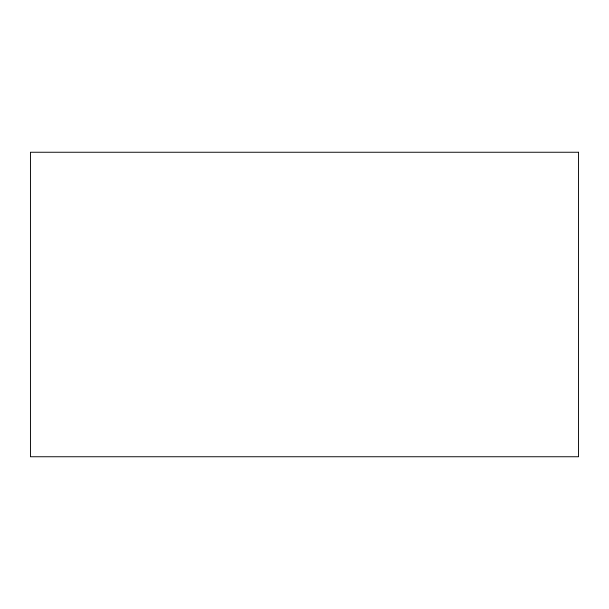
<?xml version="1.0" encoding="UTF-8"?>
<svg xmlns="http://www.w3.org/2000/svg" width="609" height="609" viewBox="0 0 609 609"><rect width="100%" height="100%" fill="white"/><g stroke="black" fill="none" stroke-linecap="round" stroke-linejoin="round"><path stroke-width="0.91" d="M578.55 152.25L30.45 152.25L30.45 456.75L578.55 456.75L578.55 152.25"/></g></svg>
